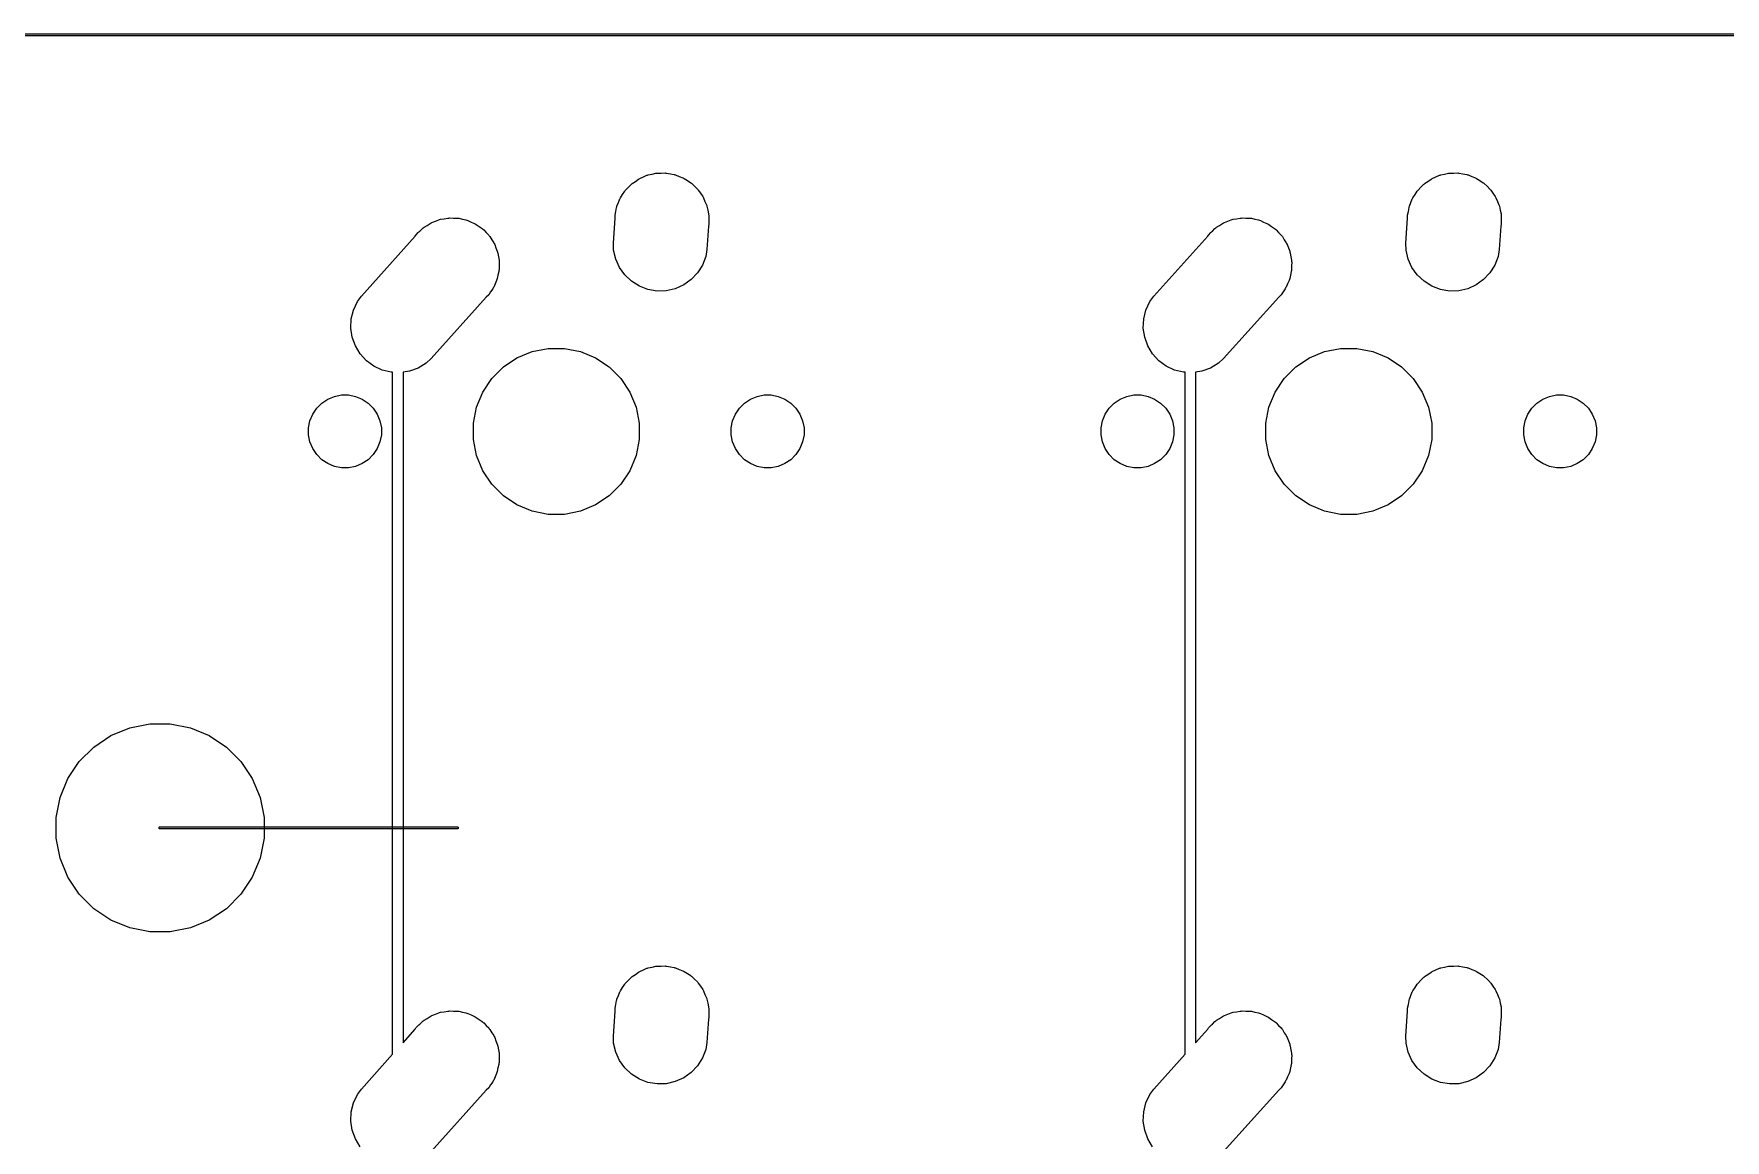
# Model space of a CAD drawing. Extents: x 74 to 207, y -150 to -40.
# Drawn here: x 108.88 to 149.54, y -66.24 to -39.66 of the extents above; entities that cross this region are included whole.
import ezdxf

# ---------------------------------------------------------------- set-up
doc = ezdxf.new("R2010")
doc.units = 0
doc.layers.add('BLACK', color=7, linetype='CONTINUOUS')

msp = doc.modelspace()

# ---------------------------------------------------------------- linework, layer by layer
at = {"layer": 'BLACK', "linetype": 'CONTINUOUS'}
for p, q in [((73.82, -39.6625), (207.168, -39.6625)), ((207.144, -39.7125), (73.8437, -39.7125)), ((123.538, -43.0994), (123.624, -43.0608)), ((123.624, -43.0608), (123.64, -43.0571)), ((123.64, -43.0571), (123.656, -43.0507)), ((123.656, -43.0507), (123.748, -43.0323)), ((123.748, -43.0323), (123.84, -43.0112)), ((123.84, -43.0112), (123.857, -43.0107)), ((123.857, -43.0107), (123.873, -43.0075)), ((123.873, -43.0075), (123.967, -43.0075)), ((123.967, -43.0075), (124.062, -43.0047)), ((124.062, -43.0047), (124.078, -43.0075)), ((124.078, -43.0075), (124.095, -43.0075)), ((124.095, -43.0075), (124.187, -43.0259)), ((124.187, -43.0259), (124.28, -43.0416)), ((124.28, -43.0416), (124.296, -43.0475)), ((124.296, -43.0475), (124.312, -43.0507)), ((124.312, -43.0507), (124.399, -43.0868)), ((124.399, -43.0868), (124.487, -43.1203)), ((142.588, -43.0994), (142.674, -43.0608)), ((142.674, -43.0608), (142.69, -43.0571)), ((142.69, -43.0571), (142.706, -43.0507)), ((142.706, -43.0507), (142.798, -43.0323)), ((142.798, -43.0323), (142.89, -43.0112)), ((142.89, -43.0112), (142.907, -43.0107)), ((142.907, -43.0107), (142.923, -43.0075)), ((142.923, -43.0075), (143.017, -43.0075)), ((143.017, -43.0075), (143.112, -43.0047)), ((143.112, -43.0047), (143.128, -43.0075)), ((143.128, -43.0075), (143.145, -43.0075)), ((143.145, -43.0075), (143.237, -43.0259)), ((143.237, -43.0259), (143.33, -43.0416)), ((143.33, -43.0416), (143.346, -43.0475)), ((143.346, -43.0475), (143.362, -43.0507)), ((143.362, -43.0507), (143.449, -43.0868)), ((143.449, -43.0868), (143.537, -43.1203)), ((123.039, -43.5212), (123.089, -43.4413)), ((123.089, -43.4413), (123.101, -43.4292)), ((123.101, -43.4292), (123.11, -43.4154)), ((123.11, -43.4154), (123.177, -43.3487)), ((123.177, -43.3487), (123.241, -43.2801)), ((123.241, -43.2801), (123.255, -43.2704)), ((123.255, -43.2704), (123.267, -43.2587)), ((123.267, -43.2587), (123.345, -43.2063)), ((123.345, -43.2063), (123.422, -43.1516)), ((123.422, -43.1516), (123.437, -43.1448)), ((123.437, -43.1448), (123.451, -43.1355)), ((123.451, -43.1355), (123.538, -43.0994)), ((124.487, -43.1203), (124.501, -43.1292)), ((124.501, -43.1292), (124.517, -43.1355)), ((124.517, -43.1355), (124.595, -43.1879)), ((124.595, -43.1879), (124.675, -43.238)), ((124.675, -43.238), (124.687, -43.2494)), ((124.687, -43.2494), (124.701, -43.2587)), ((124.701, -43.2587), (124.768, -43.3253)), ((124.768, -43.3253), (124.836, -43.39)), ((124.836, -43.39), (124.846, -43.4036)), ((124.846, -43.4036), (124.858, -43.4154)), ((124.858, -43.4154), (124.91, -43.4938)), ((124.91, -43.4938), (124.965, -43.5706)), ((142.089, -43.5212), (142.139, -43.4413)), ((142.139, -43.4413), (142.151, -43.4292)), ((142.151, -43.4292), (142.16, -43.4154)), ((142.16, -43.4154), (142.227, -43.3487)), ((142.227, -43.3487), (142.291, -43.2801)), ((142.291, -43.2801), (142.305, -43.2704)), ((142.305, -43.2704), (142.317, -43.2587)), ((142.317, -43.2587), (142.395, -43.2063)), ((142.395, -43.2063), (142.472, -43.1516)), ((142.472, -43.1516), (142.487, -43.1448)), ((142.487, -43.1448), (142.501, -43.1355)), ((142.501, -43.1355), (142.588, -43.0994)), ((143.537, -43.1203), (143.551, -43.1292)), ((143.551, -43.1292), (143.567, -43.1355)), ((143.567, -43.1355), (143.645, -43.1879)), ((143.645, -43.1879), (143.725, -43.238)), ((143.725, -43.238), (143.737, -43.2494)), ((143.737, -43.2494), (143.751, -43.2587)), ((143.751, -43.2587), (143.818, -43.3253)), ((143.818, -43.3253), (143.886, -43.39)), ((143.886, -43.39), (143.896, -43.4036)), ((143.896, -43.4036), (143.908, -43.4154)), ((143.908, -43.4154), (143.96, -43.4938)), ((143.96, -43.4938), (144.015, -43.5706)), ((122.877, -43.9292), (122.893, -43.8362)), ((122.893, -43.8362), (122.899, -43.8207)), ((122.899, -43.8207), (122.902, -43.8043)), ((122.902, -43.8043), (122.938, -43.7172)), ((122.938, -43.7172), (122.972, -43.6291)), ((122.972, -43.6291), (122.98, -43.615)), ((122.98, -43.615), (122.987, -43.5996)), ((122.987, -43.5996), (123.039, -43.5212)), ((124.965, -43.5706), (124.971, -43.5858)), ((124.971, -43.5858), (124.981, -43.5996)), ((124.981, -43.5996), (125.017, -43.6868)), ((125.017, -43.6868), (125.055, -43.7728)), ((125.055, -43.7728), (125.059, -43.789)), ((125.059, -43.789), (125.066, -43.8043)), ((125.066, -43.8043), (125.084, -43.8969)), ((125.084, -43.8969), (125.105, -43.9888)), ((141.927, -43.9292), (141.943, -43.8362)), ((141.943, -43.8362), (141.949, -43.8207)), ((141.949, -43.8207), (141.952, -43.8043)), ((141.952, -43.8043), (141.988, -43.7172)), ((141.988, -43.7172), (142.022, -43.6291)), ((142.022, -43.6291), (142.03, -43.615)), ((142.03, -43.615), (142.037, -43.5996)), ((142.037, -43.5996), (142.089, -43.5212)), ((144.015, -43.5706), (144.021, -43.5858)), ((144.021, -43.5858), (144.031, -43.5996)), ((144.031, -43.5996), (144.067, -43.6868)), ((144.067, -43.6868), (144.105, -43.7728)), ((144.105, -43.7728), (144.109, -43.789)), ((144.109, -43.789), (144.116, -43.8043)), ((144.116, -43.8043), (144.134, -43.8969)), ((144.134, -43.8969), (144.155, -43.9888)), ((118.247, -44.3248), (118.266, -44.3079)), ((118.266, -44.3079), (118.339, -44.2633)), ((118.339, -44.2633), (118.411, -44.2155)), ((118.411, -44.2155), (118.434, -44.206)), ((118.434, -44.206), (118.455, -44.193)), ((118.455, -44.193), (118.536, -44.1637)), ((118.536, -44.1637), (118.616, -44.1307)), ((118.616, -44.1307), (118.64, -44.1259)), ((118.64, -44.1259), (118.664, -44.1173)), ((118.664, -44.1173), (118.749, -44.1043)), ((118.749, -44.1043), (118.833, -44.0875)), ((118.833, -44.0875), (118.858, -44.0875)), ((118.858, -44.0875), (118.883, -44.0837)), ((118.883, -44.0837), (118.969, -44.0875)), ((118.969, -44.0875), (119.055, -44.0875)), ((119.055, -44.0875), (119.079, -44.0924)), ((119.079, -44.0924), (119.104, -44.0935)), ((119.104, -44.0935), (119.188, -44.114)), ((119.188, -44.114), (119.272, -44.1307)), ((119.272, -44.1307), (119.295, -44.1403)), ((119.295, -44.1403), (119.319, -44.1462)), ((119.319, -44.1462), (119.397, -44.1826)), ((119.397, -44.1826), (119.477, -44.2155)), ((119.477, -44.2155), (119.497, -44.2294)), ((119.497, -44.2294), (119.52, -44.24)), ((119.52, -44.24), (119.589, -44.2909)), ((119.589, -44.2909), (119.661, -44.3387)), ((122.818, -44.6902), (122.859, -44.0938)), ((122.859, -44.0217), (122.877, -43.9292)), ((122.859, -44.0938), (122.859, -44.0217)), ((125.101, -44.2815), (125.062, -44.845)), ((125.109, -44.2433), (125.101, -44.2815)), ((125.105, -43.9888), (125.106, -44.0054)), ((125.106, -44.0054), (125.109, -44.0217)), ((125.109, -44.0217), (125.109, -44.116)), ((125.109, -44.116), (125.11, -44.1548)), ((125.11, -44.1548), (125.109, -44.1712)), ((125.109, -44.1712), (125.109, -44.2433)), ((137.297, -44.3248), (137.316, -44.3079)), ((137.316, -44.3079), (137.389, -44.2633)), ((137.389, -44.2633), (137.461, -44.2155)), ((137.461, -44.2155), (137.484, -44.206)), ((137.484, -44.206), (137.505, -44.193)), ((137.505, -44.193), (137.586, -44.1637)), ((137.586, -44.1637), (137.666, -44.1307)), ((137.666, -44.1307), (137.69, -44.1259)), ((137.69, -44.1259), (137.714, -44.1173)), ((137.714, -44.1173), (137.799, -44.1043)), ((137.799, -44.1043), (137.883, -44.0875)), ((137.883, -44.0875), (137.908, -44.0875)), ((137.908, -44.0875), (137.933, -44.0837)), ((137.933, -44.0837), (138.019, -44.0875)), ((138.019, -44.0875), (138.105, -44.0875)), ((138.105, -44.0875), (138.129, -44.0924)), ((138.129, -44.0924), (138.154, -44.0935)), ((138.154, -44.0935), (138.238, -44.114)), ((138.238, -44.114), (138.322, -44.1307)), ((138.322, -44.1307), (138.345, -44.1403)), ((138.345, -44.1403), (138.369, -44.1462)), ((138.369, -44.1462), (138.447, -44.1826)), ((138.447, -44.1826), (138.527, -44.2155)), ((138.527, -44.2155), (138.547, -44.2294)), ((138.547, -44.2294), (138.57, -44.24)), ((138.57, -44.24), (138.639, -44.2909)), ((138.639, -44.2909), (138.711, -44.3387)), ((141.868, -44.6902), (141.909, -44.0938)), ((141.909, -44.0217), (141.927, -43.9292)), ((141.909, -44.0938), (141.909, -44.0217)), ((144.151, -44.2815), (144.112, -44.845)), ((144.159, -44.2433), (144.151, -44.2815)), ((144.155, -43.9888), (144.156, -44.0054)), ((144.156, -44.0054), (144.159, -44.0217)), ((144.159, -44.0217), (144.159, -44.116)), ((144.159, -44.116), (144.16, -44.1548)), ((144.16, -44.1548), (144.159, -44.1712)), ((144.159, -44.1712), (144.159, -44.2433)), ((116.759, -45.9623), (118.053, -44.5208)), ((118.053, -44.5208), (118.07, -44.4954)), ((118.07, -44.4954), (118.127, -44.4385)), ((118.127, -44.4385), (118.143, -44.42)), ((118.143, -44.42), (118.166, -44.3995)), ((118.166, -44.3995), (118.227, -44.3387)), ((118.227, -44.3387), (118.247, -44.3248)), ((119.661, -44.3387), (119.679, -44.3563)), ((119.679, -44.3563), (119.699, -44.3711)), ((119.699, -44.3711), (119.757, -44.4346)), ((119.757, -44.4346), (119.818, -44.4954)), ((119.818, -44.4954), (119.831, -44.5161)), ((119.831, -44.5161), (119.848, -44.5346)), ((119.848, -44.5346), (119.893, -44.6081)), ((119.893, -44.6081), (119.941, -44.6796)), ((119.941, -44.6796), (119.95, -44.7027)), ((119.95, -44.7027), (119.963, -44.7241)), ((119.963, -44.7241), (119.993, -44.8049)), ((122.822, -44.8562), (122.818, -44.6902)), ((135.809, -45.9623), (137.103, -44.5208)), ((137.103, -44.5208), (137.12, -44.4954)), ((137.12, -44.4954), (137.177, -44.4385)), ((137.177, -44.4385), (137.193, -44.42)), ((137.193, -44.42), (137.216, -44.3995)), ((137.216, -44.3995), (137.277, -44.3387)), ((137.277, -44.3387), (137.297, -44.3248)), ((138.711, -44.3387), (138.729, -44.3563)), ((138.729, -44.3563), (138.749, -44.3711)), ((138.749, -44.3711), (138.807, -44.4346)), ((138.807, -44.4346), (138.868, -44.4954)), ((138.868, -44.4954), (138.881, -44.5161)), ((138.881, -44.5161), (138.898, -44.5346)), ((138.898, -44.5346), (138.943, -44.6081)), ((138.943, -44.6081), (138.991, -44.6796)), ((138.991, -44.6796), (139, -44.7027)), ((139, -44.7027), (139.013, -44.7241)), ((139.013, -44.7241), (139.043, -44.8049)), ((141.872, -44.8562), (141.868, -44.6902)), ((119.993, -44.8049), (120.026, -44.8843)), ((120.026, -44.8843), (120.03, -44.9089)), ((120.03, -44.9089), (120.039, -44.9323)), ((120.039, -44.9323), (120.052, -45.0174)), ((120.052, -45.0174), (120.069, -45.1017)), ((120.069, -45.1017), (120.069, -45.1267)), ((120.069, -45.1267), (120.073, -45.1514)), ((122.872, -45.0722), (122.822, -44.8562)), ((122.963, -45.2744), (122.872, -45.0722)), ((125.035, -45.0088), (124.956, -45.2159)), ((125.062, -44.845), (125.035, -45.0088)), ((139.043, -44.8049), (139.076, -44.8843)), ((139.076, -44.8843), (139.08, -44.9089)), ((139.08, -44.9089), (139.089, -44.9323)), ((139.089, -44.9323), (139.102, -45.0174)), ((139.102, -45.0174), (139.119, -45.1017)), ((139.119, -45.1017), (139.119, -45.1267)), ((139.119, -45.1267), (139.123, -45.1514)), ((141.922, -45.0722), (141.872, -44.8562)), ((142.013, -45.2744), (141.922, -45.0722)), ((144.085, -45.0088), (144.006, -45.2159)), ((144.112, -44.845), (144.085, -45.0088)), ((120.042, -45.4563), (120.026, -45.5406)), ((120.063, -45.3728), (120.042, -45.4563)), ((120.064, -45.3478), (120.063, -45.3728)), ((120.069, -45.3233), (120.064, -45.3478)), ((120.073, -45.1514), (120.069, -45.2373)), ((120.069, -45.2373), (120.069, -45.3233)), ((123.091, -45.455), (122.963, -45.2744)), ((123.253, -45.607), (123.091, -45.455)), ((124.838, -45.4037), (124.686, -45.5649)), ((124.956, -45.2159), (124.838, -45.4037)), ((139.092, -45.4563), (139.076, -45.5406)), ((139.113, -45.3728), (139.092, -45.4563)), ((139.114, -45.3478), (139.113, -45.3728)), ((139.119, -45.3233), (139.114, -45.3478)), ((139.123, -45.1514), (139.119, -45.2373)), ((139.119, -45.2373), (139.119, -45.3233)), ((142.141, -45.455), (142.013, -45.2744)), ((142.303, -45.607), (142.141, -45.455)), ((143.888, -45.4037), (143.736, -45.5649)), ((144.006, -45.2159), (143.888, -45.4037)), ((119.818, -45.9296), (119.761, -45.9864)), ((119.865, -45.8582), (119.818, -45.9296)), ((119.916, -45.7888), (119.865, -45.8582)), ((119.927, -45.7661), (119.916, -45.7888)), ((119.941, -45.7454), (119.927, -45.7661)), ((119.974, -45.666), (119.941, -45.7454)), ((120.01, -45.588), (119.974, -45.666)), ((120.016, -45.5637), (120.01, -45.588)), ((120.026, -45.5406), (120.016, -45.5637)), ((123.44, -45.7247), (123.253, -45.607)), ((123.647, -45.8034), (123.44, -45.7247)), ((123.866, -45.8403), (123.647, -45.8034)), ((124.087, -45.8338), (123.866, -45.8403)), ((124.303, -45.7842), (124.087, -45.8338)), ((124.506, -45.6934), (124.303, -45.7842)), ((124.686, -45.5649), (124.506, -45.6934)), ((138.868, -45.9296), (138.811, -45.9864)), ((138.915, -45.8582), (138.868, -45.9296)), ((138.966, -45.7888), (138.915, -45.8582)), ((138.977, -45.7661), (138.966, -45.7888)), ((138.991, -45.7454), (138.977, -45.7661)), ((139.024, -45.666), (138.991, -45.7454)), ((139.06, -45.588), (139.024, -45.666)), ((139.066, -45.5637), (139.06, -45.588)), ((139.076, -45.5406), (139.066, -45.5637)), ((142.49, -45.7247), (142.303, -45.607)), ((142.697, -45.8034), (142.49, -45.7247)), ((142.916, -45.8403), (142.697, -45.8034)), ((143.137, -45.8338), (142.916, -45.8403)), ((143.353, -45.7842), (143.137, -45.8338)), ((143.556, -45.6934), (143.353, -45.7842)), ((143.736, -45.5649), (143.556, -45.6934)), ((116.515, -46.5122), (116.567, -46.297)), ((116.567, -46.297), (116.661, -46.0962)), ((116.661, -46.0962), (116.759, -45.9623)), ((119.761, -45.9864), (118.434, -47.465)), ((135.565, -46.5122), (135.617, -46.297)), ((135.617, -46.297), (135.711, -46.0962)), ((135.711, -46.0962), (135.809, -45.9623)), ((138.811, -45.9864), (137.484, -47.465)), ((116.505, -46.7336), (116.515, -46.5122)), ((116.539, -46.9527), (116.505, -46.7336)), ((135.555, -46.7336), (135.565, -46.5122)), ((135.589, -46.9527), (135.555, -46.7336)), ((116.614, -47.1609), (116.539, -46.9527)), ((116.729, -47.3504), (116.614, -47.1609)), ((135.664, -47.1609), (135.589, -46.9527)), ((135.779, -47.3504), (135.664, -47.1609)), ((116.879, -47.5139), (116.729, -47.3504)), ((117.057, -47.645), (116.879, -47.5139)), ((118.434, -47.465), (118.312, -47.5771)), ((120.173, -47.6637), (120.499, -47.4455)), ((120.499, -47.4455), (120.862, -47.2952)), ((120.862, -47.2952), (121.247, -47.2186)), ((121.247, -47.2186), (121.64, -47.2186)), ((121.64, -47.2186), (122.025, -47.2952)), ((122.025, -47.2952), (122.388, -47.4455)), ((122.388, -47.4455), (122.715, -47.6637)), ((135.929, -47.5139), (135.779, -47.3504)), ((136.107, -47.645), (135.929, -47.5139)), ((137.484, -47.465), (137.362, -47.5771)), ((139.223, -47.6637), (139.549, -47.4455)), ((139.549, -47.4455), (139.912, -47.2952)), ((139.912, -47.2952), (140.297, -47.2186)), ((140.297, -47.2186), (140.69, -47.2186)), ((140.69, -47.2186), (141.075, -47.2952)), ((141.075, -47.2952), (141.438, -47.4455)), ((141.438, -47.4455), (141.765, -47.6637)), ((117.258, -47.7388), (117.057, -47.645)), ((117.473, -47.7915), (117.258, -47.7388)), ((117.509, -47.7931), (117.473, -47.7915)), ((117.509, -64.1773), (117.509, -47.7931)), ((117.914, -47.7677), (117.759, -47.7915)), ((117.759, -47.7915), (117.759, -63.8986)), ((118.122, -47.692), (117.914, -47.7677)), ((118.312, -47.5771), (118.122, -47.692)), ((119.677, -48.268), (119.895, -47.9415)), ((119.895, -47.9415), (120.173, -47.6637)), ((122.715, -47.6637), (122.993, -47.9415)), ((122.993, -47.9415), (123.211, -48.268)), ((136.308, -47.7388), (136.107, -47.645)), ((136.523, -47.7915), (136.308, -47.7388)), ((136.559, -47.7931), (136.523, -47.7915)), ((136.559, -64.1773), (136.559, -47.7931)), ((136.964, -47.7677), (136.809, -47.7915)), ((136.809, -47.7915), (136.809, -63.8986)), ((137.172, -47.692), (136.964, -47.7677)), ((137.362, -47.5771), (137.172, -47.692)), ((138.727, -48.268), (138.945, -47.9415)), ((138.945, -47.9415), (139.223, -47.6637)), ((141.765, -47.6637), (142.043, -47.9415)), ((142.043, -47.9415), (142.261, -48.268)), ((115.949, -48.4371), (116.109, -48.3711)), ((116.109, -48.3711), (116.278, -48.3375)), ((116.278, -48.3375), (116.45, -48.3375)), ((116.45, -48.3375), (116.619, -48.3711)), ((116.619, -48.3711), (116.778, -48.4371)), ((119.526, -48.6309), (119.677, -48.268)), ((123.211, -48.268), (123.361, -48.6309)), ((126.109, -48.4371), (126.269, -48.3711)), ((126.269, -48.3711), (126.438, -48.3375)), ((126.438, -48.3375), (126.61, -48.3375)), ((126.61, -48.3375), (126.779, -48.3711)), ((126.779, -48.3711), (126.938, -48.4371)), ((134.999, -48.4371), (135.159, -48.3711)), ((135.159, -48.3711), (135.328, -48.3375)), ((135.328, -48.3375), (135.5, -48.3375)), ((135.5, -48.3375), (135.669, -48.3711)), ((135.669, -48.3711), (135.828, -48.4371)), ((138.576, -48.6309), (138.727, -48.268)), ((142.261, -48.268), (142.411, -48.6309)), ((145.159, -48.4371), (145.319, -48.3711)), ((145.319, -48.3711), (145.488, -48.3375)), ((145.488, -48.3375), (145.66, -48.3375)), ((145.66, -48.3375), (145.829, -48.3711)), ((145.829, -48.3711), (145.988, -48.4371)), ((115.588, -48.798), (115.684, -48.6547)), ((115.684, -48.6547), (115.806, -48.5328)), ((115.806, -48.5328), (115.949, -48.4371)), ((116.778, -48.4371), (116.922, -48.5328)), ((116.922, -48.5328), (117.043, -48.6547)), ((117.043, -48.6547), (117.139, -48.798)), ((119.45, -49.0161), (119.526, -48.6309)), ((123.361, -48.6309), (123.438, -49.0161)), ((125.748, -48.798), (125.844, -48.6547)), ((125.844, -48.6547), (125.966, -48.5328)), ((125.966, -48.5328), (126.109, -48.4371)), ((126.938, -48.4371), (127.082, -48.5328)), ((127.082, -48.5328), (127.203, -48.6547)), ((127.203, -48.6547), (127.299, -48.798)), ((134.638, -48.798), (134.734, -48.6547)), ((134.734, -48.6547), (134.856, -48.5328)), ((134.856, -48.5328), (134.999, -48.4371)), ((135.828, -48.4371), (135.972, -48.5328)), ((135.972, -48.5328), (136.093, -48.6547)), ((136.093, -48.6547), (136.189, -48.798)), ((138.5, -49.0161), (138.576, -48.6309)), ((142.411, -48.6309), (142.488, -49.0161)), ((144.798, -48.798), (144.894, -48.6547)), ((144.894, -48.6547), (145.016, -48.5328)), ((145.016, -48.5328), (145.159, -48.4371)), ((145.988, -48.4371), (146.132, -48.5328)), ((146.132, -48.5328), (146.253, -48.6547)), ((146.253, -48.6547), (146.349, -48.798)), ((115.489, -49.1263), (115.522, -48.9573)), ((115.489, -49.2987), (115.489, -49.1263)), ((115.522, -48.9573), (115.588, -48.798)), ((117.139, -48.798), (117.205, -48.9573)), ((117.205, -48.9573), (117.239, -49.1263)), ((117.239, -49.1263), (117.239, -49.2987)), ((119.45, -49.4089), (119.45, -49.0161)), ((123.438, -49.0161), (123.438, -49.4089)), ((125.649, -49.1263), (125.682, -48.9573)), ((125.649, -49.2987), (125.649, -49.1263)), ((125.682, -48.9573), (125.748, -48.798)), ((127.299, -48.798), (127.365, -48.9573)), ((127.365, -48.9573), (127.399, -49.1263)), ((127.399, -49.1263), (127.399, -49.2987)), ((134.539, -49.1263), (134.572, -48.9573)), ((134.539, -49.2987), (134.539, -49.1263)), ((134.572, -48.9573), (134.638, -48.798)), ((136.189, -48.798), (136.255, -48.9573)), ((136.255, -48.9573), (136.289, -49.1263)), ((136.289, -49.1263), (136.289, -49.2987)), ((138.5, -49.4089), (138.5, -49.0161)), ((142.488, -49.0161), (142.488, -49.4089)), ((144.699, -49.1263), (144.732, -48.9573)), ((144.699, -49.2987), (144.699, -49.1263)), ((144.732, -48.9573), (144.798, -48.798)), ((146.349, -48.798), (146.415, -48.9573)), ((146.415, -48.9573), (146.449, -49.1263)), ((146.449, -49.1263), (146.449, -49.2987)), ((115.522, -49.4677), (115.489, -49.2987)), ((115.588, -49.627), (115.522, -49.4677)), ((117.205, -49.4677), (117.139, -49.627)), ((117.239, -49.2987), (117.205, -49.4677)), ((119.526, -49.7941), (119.45, -49.4089)), ((123.438, -49.4089), (123.361, -49.7941)), ((125.682, -49.4677), (125.649, -49.2987)), ((125.748, -49.627), (125.682, -49.4677)), ((127.365, -49.4677), (127.299, -49.627)), ((127.399, -49.2987), (127.365, -49.4677)), ((134.572, -49.4677), (134.539, -49.2987)), ((134.638, -49.627), (134.572, -49.4677)), ((136.255, -49.4677), (136.189, -49.627)), ((136.289, -49.2987), (136.255, -49.4677)), ((138.576, -49.7941), (138.5, -49.4089)), ((142.488, -49.4089), (142.411, -49.7941)), ((144.732, -49.4677), (144.699, -49.2987)), ((144.798, -49.627), (144.732, -49.4677)), ((146.415, -49.4677), (146.349, -49.627)), ((146.449, -49.2987), (146.415, -49.4677)), ((115.684, -49.7703), (115.588, -49.627)), ((115.806, -49.8922), (115.684, -49.7703)), ((115.949, -49.9879), (115.806, -49.8922)), ((116.109, -50.0539), (115.949, -49.9879)), ((116.778, -49.9879), (116.619, -50.0539)), ((116.922, -49.8922), (116.778, -49.9879)), ((117.043, -49.7703), (116.922, -49.8922)), ((117.139, -49.627), (117.043, -49.7703)), ((119.677, -50.157), (119.526, -49.7941)), ((123.361, -49.7941), (123.211, -50.157)), ((125.844, -49.7703), (125.748, -49.627)), ((125.966, -49.8922), (125.844, -49.7703)), ((126.109, -49.9879), (125.966, -49.8922)), ((126.269, -50.0539), (126.109, -49.9879)), ((126.938, -49.9879), (126.779, -50.0539)), ((127.082, -49.8922), (126.938, -49.9879)), ((127.203, -49.7703), (127.082, -49.8922)), ((127.299, -49.627), (127.203, -49.7703)), ((134.734, -49.7703), (134.638, -49.627)), ((134.856, -49.8922), (134.734, -49.7703)), ((134.999, -49.9879), (134.856, -49.8922)), ((135.159, -50.0539), (134.999, -49.9879)), ((135.828, -49.9879), (135.669, -50.0539)), ((135.972, -49.8922), (135.828, -49.9879)), ((136.093, -49.7703), (135.972, -49.8922)), ((136.189, -49.627), (136.093, -49.7703)), ((138.727, -50.157), (138.576, -49.7941)), ((142.411, -49.7941), (142.261, -50.157)), ((144.894, -49.7703), (144.798, -49.627)), ((145.016, -49.8922), (144.894, -49.7703)), ((145.159, -49.9879), (145.016, -49.8922)), ((145.319, -50.0539), (145.159, -49.9879)), ((145.988, -49.9879), (145.829, -50.0539)), ((146.132, -49.8922), (145.988, -49.9879)), ((146.253, -49.7703), (146.132, -49.8922)), ((146.349, -49.627), (146.253, -49.7703)), ((116.278, -50.0875), (116.109, -50.0539)), ((116.45, -50.0875), (116.278, -50.0875)), ((116.619, -50.0539), (116.45, -50.0875)), ((119.895, -50.4835), (119.677, -50.157)), ((123.211, -50.157), (122.993, -50.4835)), ((126.438, -50.0875), (126.269, -50.0539)), ((126.61, -50.0875), (126.438, -50.0875)), ((126.779, -50.0539), (126.61, -50.0875)), ((135.328, -50.0875), (135.159, -50.0539)), ((135.5, -50.0875), (135.328, -50.0875)), ((135.669, -50.0539), (135.5, -50.0875)), ((138.945, -50.4835), (138.727, -50.157)), ((142.261, -50.157), (142.043, -50.4835)), ((145.488, -50.0875), (145.319, -50.0539)), ((145.66, -50.0875), (145.488, -50.0875)), ((145.829, -50.0539), (145.66, -50.0875)), ((120.173, -50.7613), (119.895, -50.4835)), ((120.499, -50.9795), (120.173, -50.7613)), ((122.715, -50.7613), (122.388, -50.9795)), ((122.993, -50.4835), (122.715, -50.7613)), ((139.223, -50.7613), (138.945, -50.4835)), ((139.549, -50.9795), (139.223, -50.7613)), ((141.765, -50.7613), (141.438, -50.9795)), ((142.043, -50.4835), (141.765, -50.7613)), ((120.862, -51.1298), (120.499, -50.9795)), ((121.247, -51.2064), (120.862, -51.1298)), ((121.64, -51.2064), (121.247, -51.2064)), ((122.025, -51.1298), (121.64, -51.2064)), ((122.388, -50.9795), (122.025, -51.1298)), ((139.912, -51.1298), (139.549, -50.9795)), ((140.297, -51.2064), (139.912, -51.1298)), ((140.69, -51.2064), (140.297, -51.2064)), ((141.075, -51.1298), (140.69, -51.2064)), ((141.438, -50.9795), (141.075, -51.1298)), ((110.735, -56.522), (111.19, -56.3336)), ((111.19, -56.3336), (111.673, -56.2375)), ((111.673, -56.2375), (112.165, -56.2375)), ((112.165, -56.2375), (112.648, -56.3336)), ((112.648, -56.3336), (113.103, -56.522)), ((109.977, -57.1438), (110.325, -56.7956)), ((110.325, -56.7956), (110.735, -56.522)), ((113.103, -56.522), (113.512, -56.7956)), ((113.512, -56.7956), (113.861, -57.1438)), ((109.703, -57.5533), (109.977, -57.1438)), ((113.861, -57.1438), (114.134, -57.5533)), ((109.515, -58.0083), (109.703, -57.5533)), ((114.134, -57.5533), (114.323, -58.0083)), ((109.419, -58.4913), (109.515, -58.0083)), ((114.323, -58.0083), (114.419, -58.4913)), ((109.419, -58.9837), (109.419, -58.4913)), ((114.419, -58.4913), (114.419, -58.9837)), ((111.894, -58.7326), (111.896, -58.7279)), ((111.894, -58.7375), (111.894, -58.7326)), ((111.894, -58.7424), (111.894, -58.7375)), ((111.896, -58.7471), (111.894, -58.7424)), ((111.896, -58.7279), (111.898, -58.7235)), ((111.898, -58.7515), (111.896, -58.7471)), ((111.898, -58.7235), (111.901, -58.7197)), ((111.901, -58.7553), (111.898, -58.7515)), ((111.901, -58.7197), (111.905, -58.7166)), ((111.905, -58.7584), (111.901, -58.7553)), ((111.905, -58.7166), (111.909, -58.7143)), ((111.909, -58.7607), (111.905, -58.7584)), ((111.909, -58.7143), (111.914, -58.7129)), ((111.914, -58.7621), (111.909, -58.7607)), ((111.914, -58.7129), (111.918, -58.7125)), ((111.918, -58.7625), (111.914, -58.7621)), ((111.918, -58.7125), (119.064, -58.7125)), ((119.064, -58.7625), (111.918, -58.7625)), ((119.064, -58.7125), (119.067, -58.7129)), ((119.067, -58.7621), (119.064, -58.7625)), ((119.067, -58.7129), (119.072, -58.7143)), ((119.072, -58.7607), (119.067, -58.7621)), ((119.072, -58.7143), (119.076, -58.7166)), ((119.076, -58.7584), (119.072, -58.7607)), ((119.076, -58.7166), (119.08, -58.7197)), ((119.08, -58.7553), (119.076, -58.7584)), ((119.08, -58.7197), (119.083, -58.7235)), ((119.083, -58.7515), (119.08, -58.7553)), ((119.083, -58.7235), (119.086, -58.7279)), ((119.086, -58.7471), (119.083, -58.7515)), ((119.086, -58.7279), (119.087, -58.7326)), ((119.087, -58.7424), (119.086, -58.7471)), ((119.087, -58.7326), (119.088, -58.7375)), ((119.088, -58.7375), (119.087, -58.7424)), ((109.515, -59.4667), (109.419, -58.9837)), ((114.419, -58.9837), (114.323, -59.4667)), ((109.703, -59.9217), (109.515, -59.4667)), ((114.323, -59.4667), (114.134, -59.9217)), ((109.977, -60.3312), (109.703, -59.9217)), ((114.134, -59.9217), (113.861, -60.3312)), ((110.325, -60.6794), (109.977, -60.3312)), ((113.861, -60.3312), (113.512, -60.6794)), ((110.735, -60.953), (110.325, -60.6794)), ((111.19, -61.1414), (110.735, -60.953)), ((113.103, -60.953), (112.648, -61.1414)), ((113.512, -60.6794), (113.103, -60.953)), ((111.673, -61.2375), (111.19, -61.1414)), ((112.165, -61.2375), (111.673, -61.2375)), ((112.648, -61.1414), (112.165, -61.2375)), ((123.345, -62.2563), (123.422, -62.2016)), ((123.422, -62.2016), (123.437, -62.1948)), ((123.437, -62.1948), (123.451, -62.1855)), ((123.451, -62.1855), (123.538, -62.1494)), ((123.538, -62.1494), (123.624, -62.1108)), ((123.624, -62.1108), (123.64, -62.1071)), ((123.64, -62.1071), (123.656, -62.1007)), ((123.656, -62.1007), (123.748, -62.0823)), ((123.748, -62.0823), (123.84, -62.0612)), ((123.84, -62.0612), (123.857, -62.0607)), ((123.857, -62.0607), (123.873, -62.0575)), ((123.873, -62.0575), (123.967, -62.0575)), ((123.967, -62.0575), (124.062, -62.0547)), ((124.062, -62.0547), (124.078, -62.0575)), ((124.078, -62.0575), (124.095, -62.0575)), ((124.095, -62.0575), (124.187, -62.0759)), ((124.187, -62.0759), (124.28, -62.0916)), ((124.28, -62.0916), (124.296, -62.0975)), ((124.296, -62.0975), (124.312, -62.1007)), ((124.312, -62.1007), (124.399, -62.1368)), ((124.399, -62.1368), (124.487, -62.1703)), ((124.487, -62.1703), (124.501, -62.1792)), ((124.501, -62.1792), (124.517, -62.1855)), ((124.517, -62.1855), (124.595, -62.2379)), ((142.395, -62.2563), (142.472, -62.2016)), ((142.472, -62.2016), (142.487, -62.1948)), ((142.487, -62.1948), (142.501, -62.1855)), ((142.501, -62.1855), (142.588, -62.1494)), ((142.588, -62.1494), (142.674, -62.1108)), ((142.674, -62.1108), (142.69, -62.1071)), ((142.69, -62.1071), (142.706, -62.1007)), ((142.706, -62.1007), (142.798, -62.0823)), ((142.798, -62.0823), (142.89, -62.0612)), ((142.89, -62.0612), (142.907, -62.0607)), ((142.907, -62.0607), (142.923, -62.0575)), ((142.923, -62.0575), (143.017, -62.0575)), ((143.017, -62.0575), (143.112, -62.0547)), ((143.112, -62.0547), (143.128, -62.0575)), ((143.128, -62.0575), (143.145, -62.0575)), ((143.145, -62.0575), (143.237, -62.0759)), ((143.237, -62.0759), (143.33, -62.0916)), ((143.33, -62.0916), (143.346, -62.0975)), ((143.346, -62.0975), (143.362, -62.1007)), ((143.362, -62.1007), (143.449, -62.1368)), ((143.449, -62.1368), (143.537, -62.1703)), ((143.537, -62.1703), (143.551, -62.1792)), ((143.551, -62.1792), (143.567, -62.1855)), ((143.567, -62.1855), (143.645, -62.2379)), ((122.987, -62.6496), (123.039, -62.5712)), ((123.039, -62.5712), (123.089, -62.4913)), ((123.089, -62.4913), (123.101, -62.4792)), ((123.101, -62.4792), (123.11, -62.4654)), ((123.11, -62.4654), (123.177, -62.3987)), ((123.177, -62.3987), (123.241, -62.3301)), ((123.241, -62.3301), (123.255, -62.3204)), ((123.255, -62.3204), (123.267, -62.3087)), ((123.267, -62.3087), (123.345, -62.2563)), ((124.595, -62.2379), (124.675, -62.288)), ((124.675, -62.288), (124.687, -62.2994)), ((124.687, -62.2994), (124.701, -62.3087)), ((124.701, -62.3087), (124.768, -62.3753)), ((124.768, -62.3753), (124.836, -62.44)), ((124.836, -62.44), (124.846, -62.4536)), ((124.846, -62.4536), (124.858, -62.4654)), ((124.858, -62.4654), (124.91, -62.5438)), ((124.91, -62.5438), (124.965, -62.6206)), ((142.037, -62.6496), (142.089, -62.5712)), ((142.089, -62.5712), (142.139, -62.4913)), ((142.139, -62.4913), (142.151, -62.4792)), ((142.151, -62.4792), (142.16, -62.4654)), ((142.16, -62.4654), (142.227, -62.3987)), ((142.227, -62.3987), (142.291, -62.3301)), ((142.291, -62.3301), (142.305, -62.3204)), ((142.305, -62.3204), (142.317, -62.3087)), ((142.317, -62.3087), (142.395, -62.2563)), ((143.645, -62.2379), (143.725, -62.288)), ((143.725, -62.288), (143.737, -62.2994)), ((143.737, -62.2994), (143.751, -62.3087)), ((143.751, -62.3087), (143.818, -62.3753)), ((143.818, -62.3753), (143.886, -62.44)), ((143.886, -62.44), (143.896, -62.4536)), ((143.896, -62.4536), (143.908, -62.4654)), ((143.908, -62.4654), (143.96, -62.5438)), ((143.96, -62.5438), (144.015, -62.6206)), ((122.859, -63.0717), (122.877, -62.9792)), ((122.877, -62.9792), (122.893, -62.8862)), ((122.893, -62.8862), (122.899, -62.8707)), ((122.899, -62.8707), (122.902, -62.8543)), ((122.902, -62.8543), (122.938, -62.7672)), ((122.938, -62.7672), (122.972, -62.6791)), ((122.972, -62.6791), (122.98, -62.665)), ((122.98, -62.665), (122.987, -62.6496)), ((124.965, -62.6206), (124.971, -62.6358)), ((124.971, -62.6358), (124.981, -62.6496)), ((124.981, -62.6496), (125.017, -62.7368)), ((125.017, -62.7368), (125.055, -62.8228)), ((125.055, -62.8228), (125.059, -62.839)), ((125.059, -62.839), (125.066, -62.8543)), ((125.066, -62.8543), (125.084, -62.9469)), ((125.084, -62.9469), (125.105, -63.0388)), ((141.909, -63.0717), (141.927, -62.9792)), ((141.927, -62.9792), (141.943, -62.8862)), ((141.943, -62.8862), (141.949, -62.8707)), ((141.949, -62.8707), (141.952, -62.8543)), ((141.952, -62.8543), (141.988, -62.7672)), ((141.988, -62.7672), (142.022, -62.6791)), ((142.022, -62.6791), (142.03, -62.665)), ((142.03, -62.665), (142.037, -62.6496)), ((144.015, -62.6206), (144.021, -62.6358)), ((144.021, -62.6358), (144.031, -62.6496)), ((144.031, -62.6496), (144.067, -62.7368)), ((144.067, -62.7368), (144.105, -62.8228)), ((144.105, -62.8228), (144.109, -62.839)), ((144.109, -62.839), (144.116, -62.8543)), ((144.116, -62.8543), (144.134, -62.9469)), ((144.134, -62.9469), (144.155, -63.0388)), ((118.166, -63.4495), (118.227, -63.3887)), ((118.227, -63.3887), (118.247, -63.3748)), ((118.247, -63.3748), (118.266, -63.3579)), ((118.266, -63.3579), (118.339, -63.3133)), ((118.339, -63.3133), (118.411, -63.2655)), ((118.411, -63.2655), (118.434, -63.256)), ((118.434, -63.256), (118.455, -63.243)), ((118.455, -63.243), (118.536, -63.2137)), ((118.536, -63.2137), (118.616, -63.1807)), ((118.616, -63.1807), (118.64, -63.1759)), ((118.64, -63.1759), (118.664, -63.1673)), ((118.664, -63.1673), (118.749, -63.1543)), ((118.749, -63.1543), (118.833, -63.1375)), ((118.833, -63.1375), (118.858, -63.1375)), ((118.858, -63.1375), (118.883, -63.1337)), ((118.883, -63.1337), (118.969, -63.1375)), ((118.969, -63.1375), (119.055, -63.1375)), ((119.055, -63.1375), (119.079, -63.1424)), ((119.079, -63.1424), (119.104, -63.1435)), ((119.104, -63.1435), (119.188, -63.164)), ((119.188, -63.164), (119.272, -63.1807)), ((119.272, -63.1807), (119.295, -63.1903)), ((119.295, -63.1903), (119.319, -63.1962)), ((119.319, -63.1962), (119.397, -63.2326)), ((119.397, -63.2326), (119.477, -63.2655)), ((119.477, -63.2655), (119.497, -63.2794)), ((119.497, -63.2794), (119.52, -63.29)), ((119.52, -63.29), (119.589, -63.3409)), ((119.589, -63.3409), (119.661, -63.3887)), ((119.661, -63.3887), (119.679, -63.4063)), ((119.679, -63.4063), (119.699, -63.4211)), ((119.699, -63.4211), (119.757, -63.4846)), ((122.818, -63.7402), (122.859, -63.1438)), ((122.859, -63.1438), (122.859, -63.0717)), ((125.101, -63.3315), (125.062, -63.895)), ((125.109, -63.2933), (125.101, -63.3315)), ((125.105, -63.0388), (125.106, -63.0554)), ((125.106, -63.0554), (125.109, -63.0717)), ((125.109, -63.0717), (125.109, -63.166)), ((125.109, -63.166), (125.11, -63.2048)), ((125.11, -63.2048), (125.109, -63.2212)), ((125.109, -63.2212), (125.109, -63.2933)), ((137.216, -63.4495), (137.277, -63.3887)), ((137.277, -63.3887), (137.297, -63.3748)), ((137.297, -63.3748), (137.316, -63.3579)), ((137.316, -63.3579), (137.389, -63.3133)), ((137.389, -63.3133), (137.461, -63.2655)), ((137.461, -63.2655), (137.484, -63.256)), ((137.484, -63.256), (137.505, -63.243)), ((137.505, -63.243), (137.586, -63.2137)), ((137.586, -63.2137), (137.666, -63.1807)), ((137.666, -63.1807), (137.69, -63.1759)), ((137.69, -63.1759), (137.714, -63.1673)), ((137.714, -63.1673), (137.799, -63.1543)), ((137.799, -63.1543), (137.883, -63.1375)), ((137.883, -63.1375), (137.908, -63.1375)), ((137.908, -63.1375), (137.933, -63.1337)), ((137.933, -63.1337), (138.019, -63.1375)), ((138.019, -63.1375), (138.105, -63.1375)), ((138.105, -63.1375), (138.129, -63.1424)), ((138.129, -63.1424), (138.154, -63.1435)), ((138.154, -63.1435), (138.238, -63.164)), ((138.238, -63.164), (138.322, -63.1807)), ((138.322, -63.1807), (138.345, -63.1903)), ((138.345, -63.1903), (138.369, -63.1962)), ((138.369, -63.1962), (138.447, -63.2326)), ((138.447, -63.2326), (138.527, -63.2655)), ((138.527, -63.2655), (138.547, -63.2794)), ((138.547, -63.2794), (138.57, -63.29)), ((138.57, -63.29), (138.639, -63.3409)), ((138.639, -63.3409), (138.711, -63.3887)), ((138.711, -63.3887), (138.729, -63.4063)), ((138.729, -63.4063), (138.749, -63.4211)), ((138.749, -63.4211), (138.807, -63.4846)), ((141.868, -63.7402), (141.909, -63.1438)), ((141.909, -63.1438), (141.909, -63.0717)), ((144.151, -63.3315), (144.112, -63.895)), ((144.159, -63.2933), (144.151, -63.3315)), ((144.155, -63.0388), (144.156, -63.0554)), ((144.156, -63.0554), (144.159, -63.0717)), ((144.159, -63.0717), (144.159, -63.166)), ((144.159, -63.166), (144.16, -63.2048)), ((144.16, -63.2048), (144.159, -63.2212)), ((144.159, -63.2212), (144.159, -63.2933)), ((117.759, -63.8986), (118.053, -63.5708)), ((118.053, -63.5708), (118.07, -63.5454)), ((118.07, -63.5454), (118.127, -63.4885)), ((118.127, -63.4885), (118.143, -63.47)), ((118.143, -63.47), (118.166, -63.4495)), ((119.757, -63.4846), (119.818, -63.5454)), ((119.818, -63.5454), (119.831, -63.5661)), ((119.831, -63.5661), (119.848, -63.5846)), ((119.848, -63.5846), (119.893, -63.6581)), ((119.893, -63.6581), (119.941, -63.7296)), ((119.941, -63.7296), (119.95, -63.7527)), ((119.95, -63.7527), (119.963, -63.7741)), ((119.963, -63.7741), (119.993, -63.8549)), ((122.822, -63.9062), (122.818, -63.7402)), ((136.809, -63.8986), (137.103, -63.5708)), ((137.103, -63.5708), (137.12, -63.5454)), ((137.12, -63.5454), (137.177, -63.4885)), ((137.177, -63.4885), (137.193, -63.47)), ((137.193, -63.47), (137.216, -63.4495)), ((138.807, -63.4846), (138.868, -63.5454)), ((138.868, -63.5454), (138.881, -63.5661)), ((138.881, -63.5661), (138.898, -63.5846)), ((138.898, -63.5846), (138.943, -63.6581)), ((138.943, -63.6581), (138.991, -63.7296)), ((138.991, -63.7296), (139, -63.7527)), ((139, -63.7527), (139.013, -63.7741)), ((139.013, -63.7741), (139.043, -63.8549)), ((141.872, -63.9062), (141.868, -63.7402)), ((116.759, -65.0123), (117.509, -64.1773)), ((119.993, -63.8549), (120.026, -63.9343)), ((120.026, -63.9343), (120.03, -63.9588)), ((120.03, -63.9588), (120.039, -63.9823)), ((120.039, -63.9823), (120.052, -64.0674)), ((120.052, -64.0674), (120.069, -64.1517)), ((120.069, -64.1517), (120.069, -64.1767)), ((120.069, -64.1767), (120.073, -64.2014)), ((120.073, -64.2014), (120.069, -64.2873)), ((122.872, -64.1222), (122.822, -63.9062)), ((122.963, -64.3244), (122.872, -64.1222)), ((125.035, -64.0588), (124.956, -64.2659)), ((125.062, -63.895), (125.035, -64.0588)), ((135.809, -65.0123), (136.559, -64.1773)), ((139.043, -63.8549), (139.076, -63.9343)), ((139.076, -63.9343), (139.08, -63.9588)), ((139.08, -63.9588), (139.089, -63.9823)), ((139.089, -63.9823), (139.102, -64.0674)), ((139.102, -64.0674), (139.119, -64.1517)), ((139.119, -64.1517), (139.119, -64.1767)), ((139.119, -64.1767), (139.123, -64.2014)), ((139.123, -64.2014), (139.119, -64.2873)), ((141.922, -64.1222), (141.872, -63.9062)), ((142.013, -64.3244), (141.922, -64.1222)), ((144.085, -64.0588), (144.006, -64.2659)), ((144.112, -63.895), (144.085, -64.0588)), ((120.01, -64.638), (119.974, -64.716)), ((120.016, -64.6137), (120.01, -64.638)), ((120.026, -64.5906), (120.016, -64.6137)), ((120.042, -64.5063), (120.026, -64.5906)), ((120.063, -64.4228), (120.042, -64.5063)), ((120.064, -64.3978), (120.063, -64.4228)), ((120.069, -64.3733), (120.064, -64.3978)), ((120.069, -64.2873), (120.069, -64.3733)), ((123.091, -64.505), (122.963, -64.3244)), ((123.253, -64.657), (123.091, -64.505)), ((124.686, -64.6149), (124.506, -64.7434)), ((124.838, -64.4537), (124.686, -64.6149)), ((124.956, -64.2659), (124.838, -64.4537)), ((139.06, -64.638), (139.024, -64.716)), ((139.066, -64.6137), (139.06, -64.638)), ((139.076, -64.5906), (139.066, -64.6137)), ((139.092, -64.5063), (139.076, -64.5906)), ((139.113, -64.4228), (139.092, -64.5063)), ((139.114, -64.3978), (139.113, -64.4228)), ((139.119, -64.3733), (139.114, -64.3978)), ((139.119, -64.2873), (139.119, -64.3733)), ((142.141, -64.505), (142.013, -64.3244)), ((142.303, -64.657), (142.141, -64.505)), ((143.736, -64.6149), (143.556, -64.7434)), ((143.888, -64.4537), (143.736, -64.6149)), ((144.006, -64.2659), (143.888, -64.4537)), ((116.661, -65.1462), (116.759, -65.0123)), ((119.761, -65.0364), (118.434, -66.515)), ((119.818, -64.9796), (119.761, -65.0364)), ((119.865, -64.9082), (119.818, -64.9796)), ((119.916, -64.8388), (119.865, -64.9082)), ((119.927, -64.8161), (119.916, -64.8388)), ((119.941, -64.7954), (119.927, -64.8161)), ((119.974, -64.716), (119.941, -64.7954)), ((123.44, -64.7747), (123.253, -64.657)), ((123.647, -64.8534), (123.44, -64.7747)), ((123.866, -64.8903), (123.647, -64.8534)), ((124.087, -64.8838), (123.866, -64.8903)), ((124.303, -64.8342), (124.087, -64.8838)), ((124.506, -64.7434), (124.303, -64.8342)), ((135.711, -65.1462), (135.809, -65.0123)), ((138.811, -65.0364), (137.484, -66.515)), ((138.868, -64.9796), (138.811, -65.0364)), ((138.915, -64.9082), (138.868, -64.9796)), ((138.966, -64.8388), (138.915, -64.9082)), ((138.977, -64.8161), (138.966, -64.8388)), ((138.991, -64.7954), (138.977, -64.8161)), ((139.024, -64.716), (138.991, -64.7954)), ((142.49, -64.7747), (142.303, -64.657)), ((142.697, -64.8534), (142.49, -64.7747)), ((142.916, -64.8903), (142.697, -64.8534)), ((143.137, -64.8838), (142.916, -64.8903)), ((143.353, -64.8342), (143.137, -64.8838)), ((143.556, -64.7434), (143.353, -64.8342)), ((116.515, -65.5622), (116.567, -65.347)), ((116.567, -65.347), (116.661, -65.1462)), ((135.565, -65.5622), (135.617, -65.347)), ((135.617, -65.347), (135.711, -65.1462)), ((116.505, -65.7836), (116.515, -65.5622)), ((116.539, -66.0027), (116.505, -65.7836)), ((135.555, -65.7836), (135.565, -65.5622)), ((135.589, -66.0027), (135.555, -65.7836)), ((116.614, -66.2109), (116.539, -66.0027)), ((116.729, -66.4004), (116.614, -66.2109)), ((135.664, -66.2109), (135.589, -66.0027)), ((135.779, -66.4004), (135.664, -66.2109))]:
    msp.add_line(p, q, dxfattribs=at)

doc.saveas('drawing.dxf')
